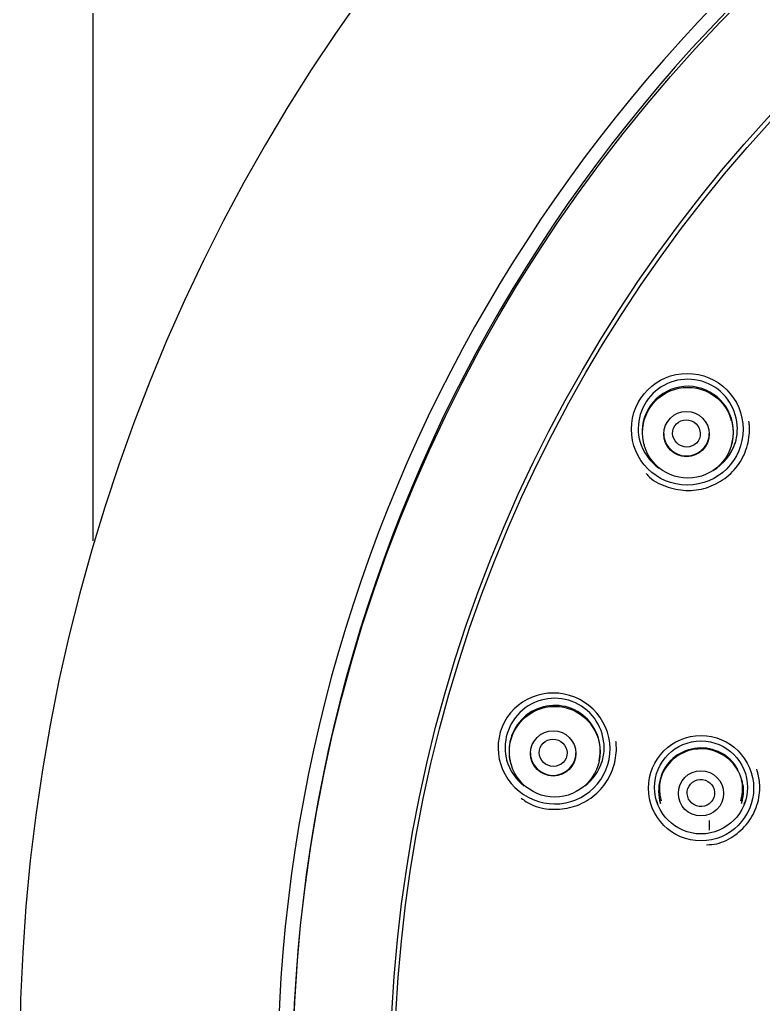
# Model space of a CAD drawing. Header units: millimetres. Extents: x -60 to 7633, y -2614 to 2146.
# Drawn here: x 5448.94 to 5473.48, y 1658.15 to 1690.66 of the extents above; entities that cross this region are included whole.
import ezdxf

# ---------------------------------------------------------------- set-up
doc = ezdxf.new("R2010")
doc.units = ezdxf.units.MM
doc.layers.get('0').update_dxf_attribs({"color": 250})

msp = doc.modelspace()

# ---------------------------------------------------------------- linework, layer by layer
at = {"linetype": 'Continuous'}
for p, q in [((5451.358, 1885.365), (5451.358, 1673.453)), ((5469.547, 1676.635), (5469.557, 1676.6)), ((5472.432, 1676.585), (5472.437, 1676.602)), ((5465.153, 1666.101), (5465.163, 1666.067)), ((5468.038, 1666.058), (5468.044, 1666.075)), ((5470.075, 1664.808), (5470.083, 1664.782)), ((5470.092, 1664.925), (5470.108, 1664.872)), ((5472.745, 1664.871), (5472.761, 1664.924)), ((5472.772, 1664.786), (5472.78, 1664.813)), ((5471.708, 1663.905), (5471.708, 1664.218))]:
    msp.add_line(p, q, dxfattribs=at)
for centre, radius in [((5470.974, 1677.137), 1.843), ((5470.994, 1677.023), 1.498), ((5470.949, 1676.979), 0.749), ((5466.599, 1666.49), 1.497), ((5466.549, 1666.434), 0.748), ((5471.429, 1665.286), 1.737), ((5471.428, 1665.311), 1.535), ((5471.427, 1665.115), 0.747)]:
    msp.add_circle(centre, radius, dxfattribs=at)
for centre, radius, start, end in [((5509.098, 1656.352), 60.161, 0.4064, 179.5936), ((5470.991, 1677.152), 1.637, 0, 195.7832), ((5470.992, 1677.048), 1.507, 0, 178.3101), ((5470.993, 1677.104), 1.473, 12.4157, 23.6948), ((5470.992, 1677.176), 1.494, 0, 1.3565), ((5470.992, 1677.176), 1.494, 358.0265, 0), ((5470.991, 1677.152), 1.637, 342.9102, 0), ((5470.992, 1677.048), 1.507, 342.8751, 0), ((5470.99, 1677.197), 1.646, 195.9232, 234.6052), ((5470.99, 1677.197), 1.646, 300.12, 342.7396), ((5466.596, 1666.619), 1.635, 0, 195.7325), ((5466.597, 1666.515), 1.505, 0, 192.6974), ((5466.597, 1666.515), 1.505, 347.3604, 0), ((5466.596, 1666.619), 1.635, 342.9237, 0), ((5471.427, 1665.185), 1.399, 0, 196.6678), ((5471.428, 1665.209), 1.406, 29.8367, 159.7321), ((5466.594, 1666.663), 1.644, 195.9024, 232.5417), ((5466.594, 1666.663), 1.644, 307.5874, 342.8049), ((5471.428, 1665.264), 1.372, 136.5707, 196.5582), ((5471.428, 1665.264), 1.372, 0, 11.9056), ((5471.428, 1665.264), 1.372, 343.6107, 0), ((5471.426, 1665.318), 1.388, 343.5902, 353.6781), ((5471.427, 1665.185), 1.399, 343.6669, 0), ((5471.428, 1665.209), 1.406, 343.7384, 0), ((5471.428, 1665.236), 1.389, 354.2628, 0), ((5471.426, 1665.318), 1.388, 0, 3.1135), ((5471.426, 1665.318), 1.388, 359.1008, 0), ((5471.428, 1665.236), 1.389, 0, 0.1456), ((5471.428, 1665.209), 1.406, 0, 7.6189), ((5471.426, 1665.345), 1.545, 196.5562, 201.4625), ((5471.428, 1665.209), 1.406, 192.9759, 196.6032), ((5471.426, 1665.345), 1.545, 337.5191, 343.4791)]:
    msp.add_arc(centre, radius, start, end, dxfattribs=at)
for centre, major_axis in [((5509.098, 1655.606), (51.65, 0)), ((5509.098, 1655.697), (51.15, 0)), ((5470.949, 1677), (-0.75, 0)), ((5466.548, 1666.455), (-0.75, 0))]:
    msp.add_ellipse(centre, major_axis=major_axis, ratio=0.992546, start_param=0, end_param=3.141593, dxfattribs=at)
for centre, major_axis, ratio in [((5509.098, 1655.559), (51.15, 0), 0.992546), ((5509.098, 1655.41), (47.938, 0), 0.992546), ((5509.098, 1655.388), (47.807, 0), 0.992546), ((5470.949, 1677), (0.425, -0.171), 0.976834), ((5466.548, 1666.455), (0.451, -0.086), 0.974784), ((5471.425, 1665.127), (0.449, -0.059), 0.985618)]:
    msp.add_ellipse(centre, major_axis=major_axis, ratio=ratio, dxfattribs=at)
for points, knots in [([(5469.622, 1675.672), (5469.64, 1675.65), (5469.792, 1675.462), (5470.259, 1675.228), (5470.924, 1675.077), (5471.618, 1675.17), (5472.235, 1675.482), (5472.715, 1675.982), (5472.996, 1676.595), (5473.045, 1677.105), (5473.018, 1677.351), (5473.012, 1677.402)], [0, 0, 0, 0, 0.015768, 0.153863, 0.291813, 0.429427, 0.566746, 0.703928, 0.841074, 0.971426, 1, 1, 1, 1]), ([(5468.414, 1666.779), (5468.468, 1666.296), (5468.32, 1665.803), (5467.712, 1665.062), (5467.252, 1664.819), (5466.295, 1664.73), (5465.8, 1664.879), (5465.043, 1665.493), (5464.794, 1665.947), (5464.685, 1666.904), (5464.832, 1667.402), (5465.44, 1668.138), (5465.893, 1668.376), (5466.857, 1668.465), (5467.352, 1668.316), (5468.105, 1667.713), (5468.36, 1667.262), (5468.414, 1666.779)], [0, 0, 0, 0, 0.125, 0.125, 0.25, 0.25, 0.375, 0.375, 0.5, 0.5, 0.625, 0.625, 0.75, 0.75, 0.875, 0.875, 1, 1, 1, 1]), ([(5465.487, 1664.959), (5465.607, 1664.873), (5465.888, 1664.678), (5466.499, 1664.555), (5467.183, 1664.628), (5467.81, 1664.929), (5468.298, 1665.42), (5468.591, 1666.027), (5468.648, 1666.535), (5468.626, 1666.78), (5468.621, 1666.831)], [0, 0, 0, 0, 0.08755, 0.236429, 0.385054, 0.533343, 0.681313, 0.82915, 0.969607, 1, 1, 1, 1]), ([(5471.605, 1663.42), (5471.732, 1663.425), (5472.05, 1663.443), (5472.574, 1663.716), (5473.05, 1664.188), (5473.337, 1664.797), (5473.397, 1665.414), (5473.313, 1665.754), (5473.27, 1665.915)], [0, 0, 0, 0, 0.09957, 0.291578, 0.483584, 0.675552, 0.867492, 1, 1, 1, 1])]:
    msp.add_open_spline(points, degree=3, knots=knots, dxfattribs=at)

doc.saveas('drawing.dxf')
